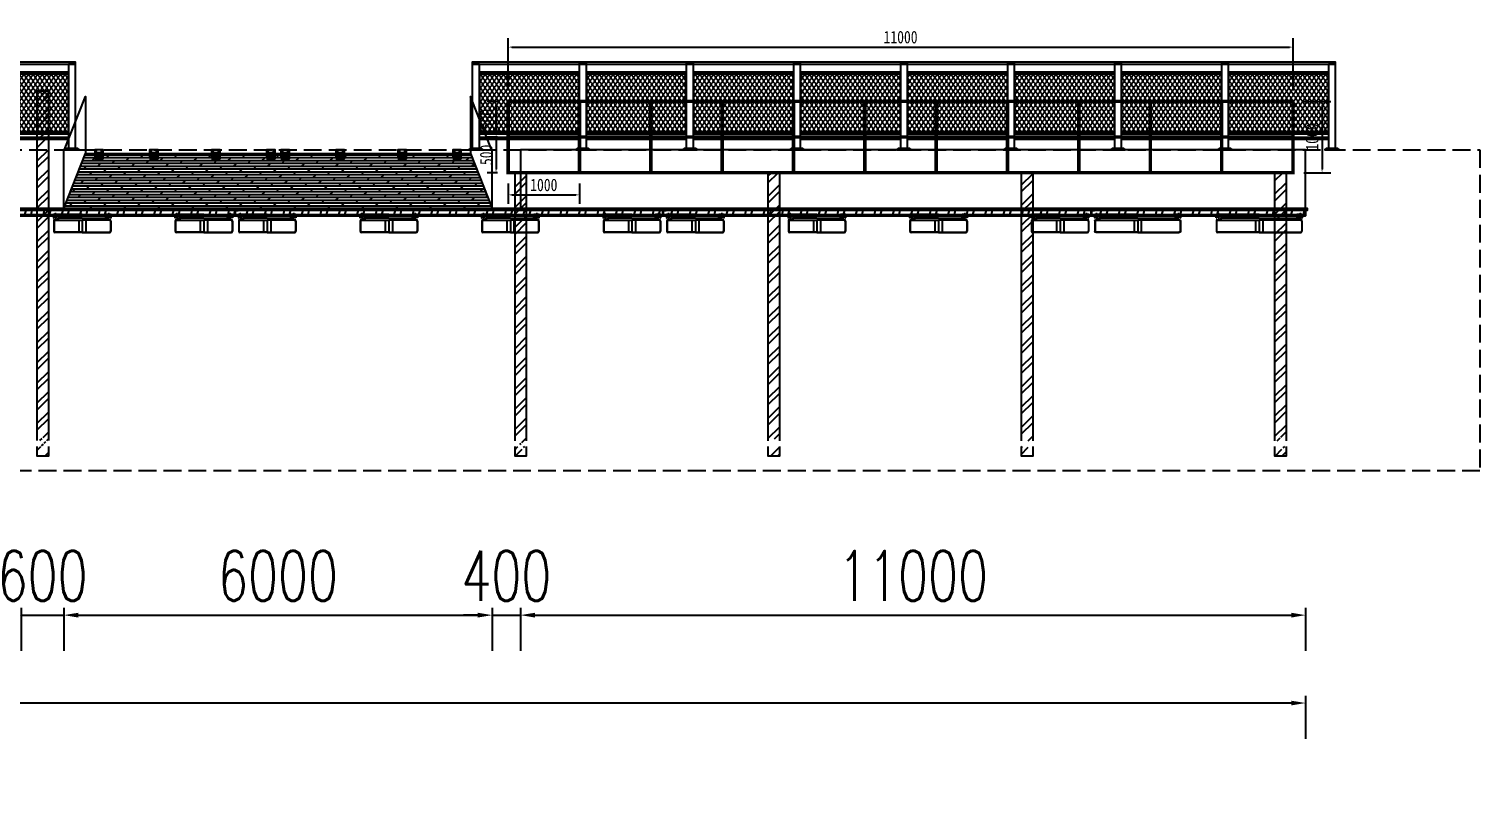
# Model space of a CAD drawing. Header units: millimetres. Extents: x -2018967 to 3675, y -751 to 1571936.
# Drawn here: x -1837938 to -1817603, y 1038427 to 1049272 of the extents above; entities that cross this region are included whole.
import ezdxf

# ---------------------------------------------------------------- set-up
doc = ezdxf.new("R2010")
doc.units = ezdxf.units.MM
doc.header["$LTSCALE"] = 1000
doc.linetypes.add('-6_350_HOLE$0$DASH', pattern=[0.35, 0.25, -0.1])
doc.linetypes.add('DASHED2', pattern=[0.375, 0.25, -0.125])
doc.layers.get('0').update_dxf_attribs({"linetype": 'CONTINUOUS'})
doc.layers.get('DEFPOINTS').update_dxf_attribs({"linetype": 'CONTINUOUS'})
for name, color, linetype in [('W-bridge approach引桥', 4, 'CONTINUOUS'), ('W-MOUNTING固定方式', 5, 'CONTINUOUS'), ('W-STEEL_FRAME钢架', 3, 'CONTINUOUS'), ('W-STEEL_KEEL钢龙骨', 5, 'CONTINUOUS'), ('W-WOOD_FLOOR木地板', 30, 'CONTINUOUS'), ('螺栓', 146, 'CONTINUOUS'), ('铝架', 3, 'CONTINUOUS')]:
    doc.layers.add(name, color=color, linetype=linetype)
doc.styles.add('STANDARD_T3', font='simplex.shx', dxfattribs={"width": 0.7, "bigfont": 'gbcbig.shx'})
doc.styles.add('黑体', font='simhei.ttf', dxfattribs={"width": 0.8})
doc.dimstyles.new('W&&200', dxfattribs={"dimtxt": 700, "dimasz": 200, "dimexe": 500, "dimexo": 600, "dimgap": 200, "dimtad": 1, "dimdec": 0, "dimzin": 0, "dimdsep": 46, "dimtxsty": 'STANDARD_T3', "dimcen": 0.09, "dimclrd": 1, "dimclre": 1, "dimclrt": 7, "dimazin": 2, "dimtfac": 1, "dimtdec": 0, "dimtix": 1, "dimtmove": 2, "dimatfit": 3, "dimfxl": 100, "dimtolj": 1, "dimtzin": 0, "dimarcsym": 0})
doc.dimstyles.new('W&&50', dxfattribs={"dimtxt": 175, "dimasz": 50, "dimexe": 125, "dimexo": 150, "dimgap": 50, "dimtad": 1, "dimdec": 0, "dimzin": 0, "dimdsep": 46, "dimtxsty": '黑体', "dimcen": 0.09, "dimclrd": 1, "dimclre": 1, "dimclrt": 7, "dimazin": 2, "dimtfac": 1, "dimtdec": 0, "dimtix": 1, "dimtmove": 2, "dimatfit": 3, "dimfxl": 100, "dimtolj": 1, "dimtzin": 0, "dimarcsym": 0})
pattern_1 = [(90, (-1545980.4, -2244741.38), (-32, 48), [8, -88]), (90, (-1545972.4, -2244741.38), (-32, 48), [8, -88]), (45, (-1545980.399, -2244733.379), (-160, -144), [56.5685425, -214.9604615]), (135, (-1545972.399, -2244733.379), (-160, 144), [56.5685425, -214.9604615])]
pattern_2 = [(225, (6158.742, 27788.663), (6.735192, -6.735192), []), (225, (6156.497, 27788.663), (6.735192, -6.735192), []), (225, (6154.252, 27788.663), (6.735192, -6.735192), []), (225, (6152.007, 27788.663), (6.735192, -6.735192), [])]
pattern_3 = [(135, (29222.269, -5891.052), (-6.735192, -6.735192), []), (135, (29222.269, -5888.807), (-6.735192, -6.735192), []), (135, (29222.269, -5886.562), (-6.735192, -6.735192), []), (135, (29222.269, -5884.317), (-6.735192, -6.735192), [])]

# ---------------------------------------------------------------- blocks, each defined once
blk = doc.blocks.new('ce800浮箱侧面')
for p, q in [((-400, 79), (-400, 64)), ((0, 79), (-400, 79)), ((-391, 0), (0, 0)), ((-387, 7), (-335, 25)), ((0, 75), (-386, 75)), ((-338, 53), (-386, 53)), ((-386, 3), (-334, 21)), ((-338, 49), (-385, 49)), ((-330, 41), (-330, 32)), ((-326, 41), (-326, 32)), ((0, 29), (-326, 29)), ((-50, 0), (-50, -167)), ((0, 79), (400, 79)), ((0, 75), (386, 75)), ((0, 29), (326, 29)), ((391, 0), (0, 0)), ((0, 0), (0, -167)), ((0, 0), (0, -167)), ((50, 0), (50, -167)), ((326, 41), (326, 32)), ((330, 41), (330, 32)), ((386, 3), (334, 21)), ((387, 7), (335, 25)), ((338, 53), (386, 53)), ((338, 49), (385, 49)), ((400, 79), (400, 64)), ((-400, -12), (-400, -152)), ((-396, -11), (-396, -152)), ((0, -167), (-381, -167)), ((0, -171), (-381, -171)), ((0, -167), (381, -167)), ((0, -171), (381, -171)), ((396, -11), (396, -152)), ((400, -12), (400, -152))]:
    blk.add_line(p, q)
for points in [[(-400, 79), (-330, 79)], [(-400, 79), (-330, 79)], [(400, 79), (330, 79)], [(400, 79), (330, 79)]]:
    blk.add_lwpolyline(points)
for centre, radius, start, end in [((-385, 64), 15, 180, 270), ((-380, -12), 20, 109.1798, 180), ((-386, 64), 11, 90, 270), ((-381, -11), 15, 109.1798, 180), ((-338, 41), 12, 0, 90), ((-338, 41), 8, 0, 90), ((-338, 32), 8, 289.1798, 0), ((-338, 32), 12, 289.1798, 0), ((338, 41), 12, 90, 180), ((338, 32), 12, 180, 250.8202), ((338, 41), 8, 90, 180), ((338, 32), 8, 180, 250.8202), ((385, 64), 15, 270, 0), ((386, 64), 11, 270, 90), ((381, -11), 15, 0, 70.8202), ((380, -12), 20, 0, 70.8202), ((-381, -152), 19, 180, 270), ((-381, -152), 15, 180, 270), ((381, -152), 15, 270, 0), ((381, -152), 19, 270, 0)]:
    blk.add_arc(centre, radius, start, end)
blk = doc.blocks.new('*U480')
h = blk.add_hatch()
h.set_pattern_fill('ANSI34', color=256, angle=90)
h.set_pattern_definition([(135, (30272.917, -5788.272), (-6.735192, -6.735192), []), (135, (30272.917, -5786.027), (-6.735192, -6.735192), []), (135, (30272.917, -5783.782), (-6.735192, -6.735192), []), (135, (30272.917, -5781.537), (-6.735192, -6.735192), [])])
edge = h.paths.add_edge_path()
edge.add_line((-353, 123), (-403, 123))
edge.add_line((-403, 123), (-403, 73))
edge.add_arc((-403, 76), 3, 270, 360)
edge.add_line((-400, 76), (-400, 120))
edge.add_line((-400, 120), (-356, 120))
edge.add_arc((-356, 123), 3, 270, 360)
h = blk.add_hatch()
h.set_pattern_fill('ANSI34', color=256, angle=180)
h.set_pattern_definition([(225, (6809.39, 27891.443), (6.735192, -6.735192), []), (225, (6807.145, 27891.443), (6.735192, -6.735192), []), (225, (6804.9, 27891.443), (6.735192, -6.735192), []), (225, (6802.655, 27891.443), (6.735192, -6.735192), [])])
edge = h.paths.add_edge_path()
edge.add_line((403, 73), (403, 123))
edge.add_line((403, 123), (353, 123))
edge.add_arc((356, 123), 3, 180, 270)
edge.add_line((356, 120), (400, 120))
edge.add_line((400, 120), (400, 76))
edge.add_arc((403, 76), 3, 180, 270)
for points in [[(-353, 123), (-353, 123), (-403, 123), (-403, 73), (-403, 73, 0.414214), (-400, 76), (-400, 120), (-356, 120, 0.414214)], [(403, 73), (403, 73), (403, 123), (353, 123), (353, 123, 0.414214), (356, 120), (400, 120), (400, 76, 0.414214)]]:
    blk.add_lwpolyline(points, format="xyb", close=True)
at = {"layer": '螺栓'}
for p, q in [((-387, 129), (-386, 130)), ((-387, 129), (-387, 123)), ((-369, 130), (-386, 130)), ((-381, 69), (-382, 70)), ((-368, 129), (-369, 130)), ((-368, 124), (-368, 129)), ((361, 129), (362, 130)), ((361, 129), (361, 123)), ((379, 130), (362, 130)), ((367, 74), (366, 75)), ((380, 129), (379, 130)), ((380, 124), (380, 129))]:
    blk.add_line(p, q, dxfattribs=at)
for points in [[(-387, 124), (-368, 124), (-368, 123), (-387, 123)], [(-368, 85), (-387, 85)], [(-387, 83), (-387, 85)], [(-368, 83), (-387, 83)], [(-385, 130), (-370, 130)], [(-370, 124), (-385, 124)], [(-370, 83), (-370, 77), (-385, 77), (-385, 83)], [(-383, 77), (-383, 83)], [(-382, 130), (-382, 124)], [(-382, 124), (-382, 85)], [(-382, 70), (-382, 77)], [(-381, 124), (-381, 85)], [(-381, 69), (-381, 77)], [(-374, 69), (-381, 69)], [(-374, 124), (-374, 85)], [(-374, 69), (-374, 77)], [(-374, 69), (-373, 70)], [(-373, 124), (-373, 130)], [(-373, 124), (-373, 85)], [(-373, 70), (-373, 77)], [(-372, 83), (-372, 77)], [(-368, 85), (-368, 83)], [(361, 124), (380, 124), (380, 123), (361, 123)], [(380, 90), (361, 90)], [(361, 88), (361, 90)], [(380, 88), (361, 88)], [(363, 130), (378, 130)], [(378, 124), (363, 124)], [(378, 88), (378, 82), (363, 82), (363, 88)], [(365, 82), (365, 88)], [(366, 130), (366, 124)], [(366, 124), (366, 90)], [(366, 75), (366, 82)], [(367, 124), (367, 90)], [(367, 74), (367, 82)], [(374, 74), (367, 74)], [(374, 124), (374, 90)], [(374, 74), (374, 82)], [(374, 74), (375, 75)], [(375, 124), (375, 130)], [(375, 124), (375, 90)], [(375, 75), (375, 82)], [(376, 88), (376, 82)], [(380, 90), (380, 88)]]:
    blk.add_lwpolyline(points, dxfattribs=at)
for points in [[(-385, 130), (-384, 129), (-383, 130), (-382, 130)], [(-382, 130), (-379, 129), (-376, 129), (-372, 130)], [(-373, 130), (-372, 130), (-371, 129), (-370, 130)], [(363, 130), (364, 130), (365, 130), (366, 130)], [(366, 130), (369, 129), (372, 129), (375, 130)], [(375, 130), (376, 130), (377, 130), (378, 130)]]:
    blk.add_open_spline(points, degree=3, dxfattribs=at)
blk.add_blockref('ce800浮箱侧面', (0, 41))
blk = doc.blocks.new('*U479')
at = {"color": 0, "linetype": 'ByBlock', "lineweight": -2, "transparency": 16777216}
for p in [(0, 0), (1704, 0), (3408, 0), (5112, 0)]:
    blk.add_blockref('*U480', p, dxfattribs=at)
blk = doc.blocks.new('6米浮箱立面')
at = {"layer": 'W-STEEL_FRAME钢架'}
h = blk.add_hatch(dxfattribs=at)
h.set_pattern_fill('金属', color=256, scale=100, angle=30)
h.set_pattern_definition([(75, (-1640151.8, -2328842.27), (-241.481457, 64.704761), []), (75, (-1640049.73, -2328783.35), (-241.481457, 64.704761), [])])
h.paths.add_polyline_path([(3000, 0), (3000, 80), (-3000, 80), (-3000, 0)])
at = {"layer": 'W-WOOD_FLOOR木地板'}
h = blk.add_hatch(dxfattribs=at)
h.set_pattern_fill('木材', color=256, scale=20)
h.set_pattern_definition([(50, (-1711341.48, -2483893.79), (51.8470639, 186.2468308), [1200, -160, 400, -80]), (50, (-1711235.08, -2483853.79), (-132.9301375, 7.1090462), [240, -26.4, 480, -60]), (50, (-1711301.48, -2483825.79), (226.3396635, 353.1279042), [640, -112, 320, -80])])
edge = h.paths.add_edge_path()
edge.add_line((-3030, 80), (30, 80))
edge.add_line((30, 80), (30, 104))
edge.add_line((30, 104), (-3030, 104))
edge.add_line((-3030, 104), (-3030, 80))
at = {"layer": 'W-STEEL_FRAME钢架'}
for points in [[(-2957, 80), (-3000, 80), (-3000, 0), (-2957, 0), (-2957, 2, 0.398895), (-2960, 5), (-2990, 7, -0.398895), (-2995, 12), (-2995, 68, -0.398895), (-2990, 73), (-2960, 75, 0.398895), (-2957, 78)], [(2957, 80), (3000, 80), (3000, 0), (2957, 0), (2957, 2, -0.398895), (2960, 5), (2990, 7, 0.398895), (2995, 12), (2995, 68, 0.398895), (2990, 73), (2960, 75, -0.398895), (2957, 78)]]:
    blk.add_lwpolyline(points, format="xyb", close=True, dxfattribs=at)
blk.add_lwpolyline([(-3000, 0), (3000, 0), (3000, 80), (-3000, 80)], close=True, dxfattribs=at)
at = {"layer": 'W-STEEL_KEEL钢龙骨'}
blk.add_lwpolyline([(-3000, 20), (3000, 20), (3000, 80), (-3000, 80)], close=True, dxfattribs=at)
at = {"layer": 'W-WOOD_FLOOR木地板'}
blk.add_lwpolyline([(-3030, 80), (3030, 80), (3030, 104), (-3030, 104)], close=True, dxfattribs=at)
blk.add_blockref('*U479', (-2551, -103))
blk = doc.blocks.new('*U481')
blk.add_blockref('6米浮箱立面', (0, 64))
blk = doc.blocks.new('*U482')
at = {"color": 0, "linetype": 'ByBlock', "lineweight": -2, "transparency": 16777216}
for p in [(0, 0), (6000, 0), (12000, 0), (18000, 0), (24000, 0), (30000, 0), (36000, 0), (42000, 0), (48000, 0), (54000, 0)]:
    blk.add_blockref('*U481', p, dxfattribs=at)
blk = doc.blocks.new('*U487')
h = blk.add_hatch()
h.set_pattern_fill('编织金属网', color=252, scale=80)
h.set_pattern_definition(pattern_1)
h.paths.add_polyline_path([(-700, 475), (-700, -390), (700, -390), (700, 475)])
at = {"color": 242}
blk.add_lwpolyline([(-800, 585), (800, 585), (800, 615), (-800, 615)], close=True, dxfattribs=at)
at = {"color": 236}
for points in [[(-800, -597), (-700, -597), (-700, 585), (-800, 585)], [(700, -597), (800, -597), (800, 585), (700, 585)], [(-650, -615), (-650, -608), (-669, -597), (-700, -597), (-800, -597), (-831, -597), (-850, -608), (-850, -615)], [(850, -615), (850, -608), (831, -597), (800, -597), (700, -597), (669, -597), (650, -608), (650, -615)]]:
    blk.add_lwpolyline(points, close=True, dxfattribs=at)
at = {"color": 252}
for points in [[(-700, -390), (700, -390), (700, 475), (-700, 475)], [(-700, 450), (700, 450), (700, 475), (-700, 475)], [(-700, -390), (700, -390), (700, -365), (-700, -365)], [(-700, -465), (700, -465), (700, -440), (-700, -440)]]:
    blk.add_lwpolyline(points, close=True, dxfattribs=at)
blk = doc.blocks.new('*U488')
at = {"color": 0, "linetype": 'ByBlock', "lineweight": -2, "transparency": 16777216}
for p in [(0, 0), (1500, 0), (3000, 0), (4500, 0), (6000, 0), (7500, 0), (9000, 0), (10500, 0), (12000, 0), (13500, 0), (15000, 0), (16500, 0), (18000, 0)]:
    blk.add_blockref('*U487', p, dxfattribs=at)
blk = doc.blocks.new('gangban')
for centre in [(-1499929, 1203872), (-1499876, 1203820), (-1499824, 1203872), (-1499929, 1203767), (-1499824, 1203767)]:
    blk.add_circle(centre, 9)
at = {"layer": 'W-MOUNTING固定方式'}
blk.add_lwpolyline([(-1499951, 1203745), (-1499801, 1203745), (-1499801, 1203895), (-1499951, 1203895)], close=True, dxfattribs=at)
blk = doc.blocks.new('6米引桥透视图')
at = {"layer": 'W-WOOD_FLOOR木地板'}
h = blk.add_hatch(dxfattribs=at)
h.set_pattern_fill('DOLMIT', color=256, scale=50)
h.set_pattern_definition([(0, (-1550752.494, -2230168.25), (0, 39.687103), []), (45, (-1550752.49, -2230168.25), (-79.374152, 79.374152), [56.1260635, -112.252])])
h.paths.add_polyline_path([(-2700, 770), (-3000, 0), (3000, 0), (2700, 770)])
for points in [[(-2545, 736), (-2541, 736), (-2541, 784), (-2545, 784)], [(-2472, 736), (-2477, 736), (-2477, 784), (-2472, 784)], [(-1775, 736), (-1771, 736), (-1771, 784), (-1775, 784)], [(-1702, 736), (-1707, 736), (-1707, 784), (-1702, 784)], [(-906, 736), (-901, 736), (-901, 784), (-906, 784)], [(-832, 736), (-837, 736), (-837, 784), (-832, 784)], [(-136, 736), (-132, 736), (-132, 784), (-136, 784)], [(-63, 736), (-68, 736), (-68, 784), (-63, 784)], [(64, 736), (68, 736), (68, 784), (64, 784)], [(137, 736), (132, 736), (132, 784), (137, 784)], [(833, 736), (838, 736), (838, 784), (833, 784)], [(907, 736), (902, 736), (902, 784), (907, 784)], [(1703, 736), (1707, 736), (1707, 784), (1703, 784)], [(1776, 736), (1771, 736), (1771, 784), (1776, 784)], [(2473, 736), (2477, 736), (2477, 784), (2473, 784)], [(2546, 736), (2541, 736), (2541, 784), (2546, 784)]]:
    blk.add_lwpolyline(points, close=True)
at = {"layer": 'W-bridge approach引桥'}
for points in [[(-3000, 0), (-3000, 800), (-2700, 1570), (-2700, 770)], [(3000, 0), (3000, 800), (2700, 1570), (2700, 770)], [(-3000, 0), (-2700, 770), (2700, 770), (3000, 0), (-3000, 0)]]:
    blk.add_lwpolyline(points, dxfattribs=at)
at = {"layer": '铝架', "color": 0}
for points in [[(-2557, 784), (-2461, 784), (-2461, 736), (-2557, 736)], [(-1787, 784), (-1691, 784), (-1691, 736), (-1787, 736)], [(-918, 784), (-822, 784), (-822, 736), (-918, 736)], [(-148, 784), (-52, 784), (-52, 736), (-148, 736)], [(52, 784), (148, 784), (148, 736), (52, 736)], [(822, 784), (918, 784), (918, 736), (822, 736)], [(1691, 784), (1787, 784), (1787, 736), (1691, 736)], [(2461, 784), (2557, 784), (2557, 736), (2461, 736)]]:
    blk.add_lwpolyline(points, close=True, dxfattribs=at)
at = {"layer": '铝架', "color": 0, "linetype": 'DASHED2'}
for points in [[(-2538, 736), (-2533, 736), (-2533, 784), (-2538, 784)], [(-2479, 736), (-2484, 736), (-2484, 784), (-2479, 784)], [(-1768, 736), (-1763, 736), (-1763, 784), (-1768, 784)], [(-1709, 736), (-1714, 736), (-1714, 784), (-1709, 784)], [(-899, 736), (-894, 736), (-894, 784), (-899, 784)], [(-840, 736), (-844, 736), (-844, 784), (-840, 784)], [(-129, 736), (-124, 736), (-124, 784), (-129, 784)], [(-70, 736), (-75, 736), (-75, 784), (-70, 784)], [(71, 736), (76, 736), (76, 784), (71, 784)], [(130, 736), (125, 736), (125, 784), (130, 784)], [(840, 736), (845, 736), (845, 784), (840, 784)], [(900, 736), (895, 736), (895, 784), (900, 784)], [(1710, 736), (1715, 736), (1715, 784), (1710, 784)], [(1769, 736), (1764, 736), (1764, 784), (1769, 784)], [(2480, 736), (2485, 736), (2485, 784), (2480, 784)], [(2539, 736), (2534, 736), (2534, 784), (2539, 784)]]:
    blk.add_lwpolyline(points, close=True, dxfattribs=at)
at = {"xscale": 0.8, "yscale": 0.8, "zscale": 0.8}
for p in [(1197392, -962296), (1198162, -962296), (1199031, -962296), (1199801, -962296), (1200001, -962296), (1200771, -962296), (1201640, -962296), (1202410, -962296)]:
    blk.add_blockref('gangban', p, dxfattribs=at)
blk = doc.blocks.new('*U495')
h = blk.add_hatch()
h.set_pattern_fill('编织金属网', color=252, scale=80)
h.set_pattern_definition(pattern_1)
h.paths.add_polyline_path([(-700, 475), (-700, -390), (700, -390), (700, 475)])
at = {"color": 242}
blk.add_lwpolyline([(-800, 585), (800, 585), (800, 615), (-800, 615)], close=True, dxfattribs=at)
at = {"color": 236}
for points in [[(-800, -597), (-700, -597), (-700, 585), (-800, 585)], [(700, -597), (800, -597), (800, 585), (700, 585)], [(-650, -615), (-650, -608), (-669, -597), (-700, -597), (-800, -597), (-831, -597), (-850, -608), (-850, -615)], [(850, -615), (850, -608), (831, -597), (800, -597), (700, -597), (669, -597), (650, -608), (650, -615)]]:
    blk.add_lwpolyline(points, close=True, dxfattribs=at)
at = {"color": 252}
for points in [[(-700, -390), (700, -390), (700, 475), (-700, 475)], [(-700, 450), (700, 450), (700, 475), (-700, 475)], [(-700, -390), (700, -390), (700, -365), (-700, -365)], [(-700, -465), (700, -465), (700, -440), (-700, -440)]]:
    blk.add_lwpolyline(points, close=True, dxfattribs=at)
blk = doc.blocks.new('*U496')
at = {"color": 0, "linetype": 'ByBlock', "lineweight": -2, "transparency": 16777216}
for p in [(0, 0), (1500, 0), (3000, 0), (4500, 0), (6000, 0), (7500, 0), (9000, 0), (10500, 0)]:
    blk.add_blockref('*U495', p, dxfattribs=at)
blk = doc.blocks.new('*D918')
at = {"color": 1, "lineweight": -2, "transparency": 16777216}
for p, q in [((-1891048, 1039927), (-1891048, 1039327)), ((-1820048, 1039927), (-1820048, 1039327)), ((-1820248, 1039827), (-1890848, 1039827))]:
    blk.add_line(p, q, dxfattribs=at)
at = {"color": 1, "transparency": 16777216}
for points in [[(-1890848, 1039860), (-1890848, 1039794), (-1891048, 1039827)], [(-1820248, 1039860), (-1820248, 1039794), (-1820048, 1039827)]]:
    blk.add_solid(points, dxfattribs=at)
at = {"layer": 'DEFPOINTS', "color": 0, "transparency": 16777216}
for p in [(-1891048, 1046695), (-1820048, 1046705), (-1891048, 1039827)]:
    blk.add_point(p, dxfattribs=at)
at = {"color": 7, "transparency": 16777216, "insert": (-1857048, 1038886), "char_height": 700, "attachment_point": 5, "style": 'STANDARD_T3'}
blk.add_mtext('\\A1;71000', dxfattribs=at)
blk = doc.blocks.new('1200浮箱侧面')
for p, q in [((-600, 79), (-600, 64)), ((0, 79), (-600, 79)), ((-591, 0), (0, 0)), ((-587, 7), (-535, 25)), ((0, 75), (-586, 75)), ((-538, 53), (-586, 53)), ((-586, 3), (-534, 21)), ((-538, 49), (-585, 49)), ((-530, 41), (-530, 32)), ((-526, 41), (-526, 32)), ((0, 29), (-526, 29)), ((-50, 0), (-50, -167)), ((0, 79), (600, 79)), ((0, 75), (586, 75)), ((0, 29), (526, 29)), ((591, 0), (0, 0)), ((0, 0), (0, -167)), ((0, 0), (0, -167)), ((50, 0), (50, -167)), ((526, 41), (526, 32)), ((530, 41), (530, 32)), ((586, 3), (534, 21)), ((587, 7), (535, 25)), ((538, 53), (586, 53)), ((538, 49), (585, 49)), ((600, 79), (600, 64)), ((-600, -12), (-600, -152)), ((-596, -11), (-596, -152)), ((0, -167), (-581, -167)), ((0, -171), (-581, -171)), ((0, -167), (581, -167)), ((0, -171), (581, -171)), ((596, -11), (596, -152)), ((600, -12), (600, -152))]:
    blk.add_line(p, q)
for points in [[(-600, 79), (-530, 79)], [(-600, 79), (-530, 79)], [(600, 79), (530, 79)], [(600, 79), (530, 79)]]:
    blk.add_lwpolyline(points)
for centre, radius, start, end in [((-585, 64), 15, 180, 270), ((-580, -12), 20, 109.1798, 180), ((-586, 64), 11, 90, 270), ((-581, -11), 15, 109.1798, 180), ((-538, 41), 12, 0, 90), ((-538, 41), 8, 0, 90), ((-538, 32), 8, 289.1798, 0), ((-538, 32), 12, 289.1798, 0), ((538, 41), 12, 90, 180), ((538, 32), 12, 180, 250.8202), ((538, 41), 8, 90, 180), ((538, 32), 8, 180, 250.8202), ((585, 64), 15, 270, 0), ((586, 64), 11, 270, 90), ((581, -11), 15, 0, 70.8202), ((580, -12), 20, 0, 70.8202), ((-581, -152), 19, 180, 270), ((-581, -152), 15, 180, 270), ((581, -152), 15, 270, 0), ((581, -152), 19, 270, 0)]:
    blk.add_arc(centre, radius, start, end)
blk = doc.blocks.new('浮桥断面图')
h = blk.add_hatch()
h.set_pattern_fill('ANSI34', color=256, angle=90)
h.set_pattern_definition(pattern_3)
edge = h.paths.add_edge_path()
edge.add_line((-1404, 20), (-1454, 20))
edge.add_line((-1454, 20), (-1454, -30))
edge.add_arc((-1454, -27), 3, 270, 360)
edge.add_line((-1451, -27), (-1451, 17))
edge.add_line((-1451, 17), (-1407, 17))
edge.add_arc((-1407, 20), 3, 270, 360)
h = blk.add_hatch()
h.set_pattern_fill('ANSI34', color=256, angle=180)
h.set_pattern_definition(pattern_2)
edge = h.paths.add_edge_path()
edge.add_line((-248, -30), (-248, 20))
edge.add_line((-248, 20), (-298, 20))
edge.add_arc((-295, 20), 3, 180, 270)
edge.add_line((-295, 17), (-251, 17))
edge.add_line((-251, 17), (-251, -27))
edge.add_arc((-248, -27), 3, 180, 270)
h = blk.add_hatch()
h.set_pattern_fill('ANSI34', color=256, angle=180)
h.set_pattern_definition(pattern_2)
edge = h.paths.add_edge_path()
edge.add_line((248, -30), (248, 20))
edge.add_line((248, 20), (298, 20))
edge.add_arc((295, 20), 3, -90, 0, ccw=False)
edge.add_line((295, 17), (251, 17))
edge.add_line((251, 17), (251, -27))
edge.add_arc((248, -27), 3, -90, 0, ccw=False)
h = blk.add_hatch()
h.set_pattern_fill('ANSI34', color=256, angle=90)
h.set_pattern_definition(pattern_3)
edge = h.paths.add_edge_path()
edge.add_line((1404, 20), (1454, 20))
edge.add_line((1454, 20), (1454, -30))
edge.add_arc((1454, -27), 3, 180, 270, ccw=False)
edge.add_line((1451, -27), (1451, 17))
edge.add_line((1451, 17), (1407, 17))
edge.add_arc((1407, 20), 3, 180, 270, ccw=False)
at = {"layer": 'W-STEEL_FRAME钢架'}
h = blk.add_hatch(dxfattribs=at)
h.set_pattern_fill('金属', color=256, scale=100, angle=30)
h.set_pattern_definition([(75, (-1638797.31, -2328842.28), (-241.481457, 64.704761), []), (75, (-1638695.25, -2328783.35), (-241.481457, 64.704761), [])])
h.paths.add_polyline_path([(1500, 0), (1500, 80), (-1500, 80), (-1500, 0)])
at = {"layer": 'W-WOOD_FLOOR木地板'}
h = blk.add_hatch(dxfattribs=at)
h.set_pattern_fill('木材', color=256, scale=20)
h.set_pattern_definition([(50, (-1709841.48, -2483893.79), (51.8470639, 186.2468308), [1200, -160, 400, -80]), (50, (-1709735.08, -2483853.79), (-132.9301375, 7.1090462), [240, -26.4, 480, -60]), (50, (-1709801.48, -2483825.787), (226.3396635, 353.1279042), [640, -112, 320, -80])])
edge = h.paths.add_edge_path()
edge.add_line((-1530, 80), (1530, 80))
edge.add_line((1530, 80), (1530, 104))
edge.add_line((1530, 104), (-1530, 104))
edge.add_line((-1530, 104), (-1530, 80))
for points in [[(-1404, 20), (-1404, 20), (-1454, 20), (-1454, -30), (-1454, -30, 0.414214), (-1451, -27), (-1451, 17), (-1407, 17, 0.414214)], [(-248, -30), (-248, -30), (-248, 20), (-298, 20), (-298, 20, 0.414214), (-295, 17), (-251, 17), (-251, -27, 0.414214)], [(248, -30), (248, -30), (248, 20), (298, 20), (298, 20, -0.414214), (295, 17), (251, 17), (251, -27, -0.414214)], [(1404, 20), (1404, 20), (1454, 20), (1454, -30), (1454, -30, -0.414214), (1451, -27), (1451, 17), (1407, 17, -0.414214)]]:
    blk.add_lwpolyline(points, format="xyb", close=True)
at = {"layer": 'W-STEEL_FRAME钢架'}
for points in [[(-1457, 80), (-1500, 80), (-1500, 0), (-1457, 0), (-1457, 2, 0.398895), (-1460, 5), (-1490, 7, -0.398895), (-1495, 12), (-1495, 68, -0.398895), (-1490, 73), (-1460, 75, 0.398895), (-1457, 78)], [(1457, 80), (1500, 80), (1500, 0), (1457, 0), (1457, 2, -0.398895), (1460, 5), (1490, 7, 0.398895), (1495, 12), (1495, 68, 0.398895), (1490, 73), (1460, 75, -0.398895), (1457, 78)]]:
    blk.add_lwpolyline(points, format="xyb", close=True, dxfattribs=at)
blk.add_lwpolyline([(-1500, 0), (1500, 0), (1500, 80), (-1500, 80)], close=True, dxfattribs=at)
at = {"layer": 'W-STEEL_KEEL钢龙骨'}
blk.add_lwpolyline([(-1500, 20), (1500, 20), (1500, 80), (-1500, 80)], close=True, dxfattribs=at)
at = {"layer": 'W-WOOD_FLOOR木地板'}
blk.add_lwpolyline([(-1530, 80), (1530, 80), (1530, 104), (-1530, 104)], close=True, dxfattribs=at)
at = {"layer": '螺栓'}
for p, q in [((-1438, 26), (-1437, 27)), ((-1438, 26), (-1438, 20)), ((-1419, 27), (-1437, 27)), ((-1418, 26), (-1419, 27)), ((-1418, 22), (-1418, 26)), ((-290, 26), (-289, 27)), ((-290, 26), (-290, 20)), ((-272, 27), (-289, 27)), ((-271, 26), (-272, 27)), ((-271, 22), (-271, 26)), ((271, 26), (272, 27)), ((271, 22), (271, 26)), ((272, 27), (289, 27)), ((290, 26), (289, 27)), ((290, 26), (290, 20)), ((1418, 26), (1419, 27)), ((1418, 22), (1418, 26)), ((1419, 27), (1437, 27)), ((1438, 26), (1437, 27)), ((1438, 26), (1438, 20)), ((-1431, -34), (-1433, -33)), ((-284, -29), (-285, -28)), ((284, -29), (285, -28)), ((1431, -34), (1433, -33))]:
    blk.add_line(p, q, dxfattribs=at)
for points in [[(-1438, 22), (-1418, 22), (-1418, 20), (-1438, 20)], [(-1420, 22), (-1436, 22)], [(-1435, 27), (-1421, 27)], [(-1433, 27), (-1433, 22)], [(-1433, 22), (-1433, -18)], [(-1431, 22), (-1431, -18)], [(-1425, 22), (-1425, -18)], [(-1423, 22), (-1423, 27)], [(-1423, 22), (-1423, -18)], [(-290, 22), (-271, 22), (-271, 20), (-290, 20)], [(-273, 22), (-288, 22)], [(-287, 27), (-273, 27)], [(-285, 27), (-285, 22)], [(-285, 22), (-285, -13)], [(-284, 22), (-284, -13)], [(-277, 22), (-277, -13)], [(-275, 22), (-275, 27)], [(-275, 22), (-275, -13)], [(290, 22), (271, 22), (271, 20), (290, 20)], [(287, 27), (273, 27)], [(273, 22), (288, 22)], [(275, 22), (275, 27)], [(275, 22), (275, -13)], [(277, 22), (277, -13)], [(284, 22), (284, -13)], [(285, 27), (285, 22)], [(285, 22), (285, -13)], [(1438, 22), (1418, 22), (1418, 20), (1438, 20)], [(1420, 22), (1436, 22)], [(1435, 27), (1421, 27)], [(1423, 22), (1423, 27)], [(1423, 22), (1423, -18)], [(1425, 22), (1425, -18)], [(1431, 22), (1431, -18)], [(1433, 27), (1433, 22)], [(1433, 22), (1433, -18)], [(-1418, -18), (-1438, -18)], [(-1438, -20), (-1438, -18)], [(-1418, -20), (-1438, -20)], [(-1420, -20), (-1420, -26), (-1436, -26), (-1436, -20)], [(-1433, -26), (-1433, -20)], [(-1433, -33), (-1433, -26)], [(-1431, -34), (-1431, -26)], [(-1425, -34), (-1431, -34)], [(-1425, -34), (-1425, -26)], [(-1425, -34), (-1423, -33)], [(-1423, -20), (-1423, -26)], [(-1423, -33), (-1423, -26)], [(-1418, -18), (-1418, -20)], [(-271, -13), (-290, -13)], [(-290, -15), (-290, -13)], [(-271, -15), (-290, -15)], [(-273, -15), (-273, -21), (-288, -21), (-288, -15)], [(-285, -21), (-285, -15)], [(-285, -28), (-285, -21)], [(-284, -29), (-284, -21)], [(-277, -29), (-284, -29)], [(-277, -29), (-277, -21)], [(-277, -29), (-275, -28)], [(-275, -15), (-275, -21)], [(-275, -28), (-275, -21)], [(-271, -13), (-271, -15)], [(271, -13), (290, -13)], [(271, -13), (271, -15)], [(271, -15), (290, -15)], [(273, -15), (273, -21), (288, -21), (288, -15)], [(275, -15), (275, -21)], [(275, -28), (275, -21)], [(277, -29), (275, -28)], [(277, -29), (277, -21)], [(277, -29), (284, -29)], [(284, -29), (284, -21)], [(285, -21), (285, -15)], [(285, -28), (285, -21)], [(290, -15), (290, -13)], [(1418, -18), (1438, -18)], [(1418, -18), (1418, -20)], [(1418, -20), (1438, -20)], [(1420, -20), (1420, -26), (1436, -26), (1436, -20)], [(1423, -20), (1423, -26)], [(1423, -33), (1423, -26)], [(1425, -34), (1423, -33)], [(1425, -34), (1425, -26)], [(1425, -34), (1431, -34)], [(1431, -34), (1431, -26)], [(1433, -26), (1433, -20)], [(1433, -33), (1433, -26)], [(1438, -20), (1438, -18)]]:
    blk.add_lwpolyline(points, dxfattribs=at)
for points in [[(-1435, 27), (-1435, 27), (-1434, 27), (-1433, 27)], [(-1433, 27), (-1430, 26), (-1426, 26), (-1423, 27)], [(-1423, 27), (-1422, 27), (-1421, 27), (-1421, 27)], [(-288, 27), (-287, 27), (-286, 27), (-285, 27)], [(-285, 27), (-282, 26), (-279, 26), (-275, 27)], [(-275, 27), (-275, 27), (-274, 27), (-273, 27)], [(275, 27), (275, 27), (274, 27), (273, 27)], [(285, 27), (282, 26), (279, 26), (275, 27)], [(288, 27), (287, 27), (286, 27), (285, 27)], [(1423, 27), (1422, 27), (1421, 27), (1421, 27)], [(1433, 27), (1430, 26), (1426, 26), (1423, 27)], [(1435, 27), (1435, 27), (1434, 27), (1433, 27)]]:
    blk.add_open_spline(points, degree=3, dxfattribs=at)
at = {"xscale": -1}
blk.add_blockref('1200浮箱侧面', (-851, -62), dxfattribs=at)
blk.add_blockref('1200浮箱侧面', (851, -62))
blk = doc.blocks.new('*D932')
at = {"color": 1, "lineweight": -2, "transparency": 16777216}
for p, q in [((-1838048, 1041159), (-1838048, 1040559)), ((-1837448, 1041159), (-1837448, 1040559)), ((-1838248, 1041059), (-1838448, 1041059)), ((-1838048, 1041059), (-1837448, 1041059)), ((-1837248, 1041059), (-1837048, 1041059))]:
    blk.add_line(p, q, dxfattribs=at)
at = {"color": 1, "transparency": 16777216}
for points in [[(-1838248, 1041092), (-1838248, 1041025), (-1838048, 1041059)], [(-1837248, 1041092), (-1837248, 1041025), (-1837448, 1041059)]]:
    blk.add_solid(points, dxfattribs=at)
at = {"layer": 'DEFPOINTS', "color": 0, "transparency": 16777216}
for p in [(-1838048, 1046759), (-1837448, 1046759), (-1837448, 1041059)]:
    blk.add_point(p, dxfattribs=at)
at = {"color": 7, "transparency": 16777216, "insert": (-1837748, 1041609), "char_height": 700, "attachment_point": 5, "style": 'STANDARD_T3'}
blk.add_mtext('\\A1;600', dxfattribs=at)
blk = doc.blocks.new('*D933')
at = {"color": 1, "lineweight": -2, "transparency": 16777216}
for p, q in [((-1837448, 1041159), (-1837448, 1040559)), ((-1831448, 1041159), (-1831448, 1040559)), ((-1837248, 1041059), (-1831648, 1041059))]:
    blk.add_line(p, q, dxfattribs=at)
at = {"color": 1, "transparency": 16777216}
for points in [[(-1837248, 1041092), (-1837248, 1041025), (-1837448, 1041059)], [(-1831648, 1041092), (-1831648, 1041025), (-1831448, 1041059)]]:
    blk.add_solid(points, dxfattribs=at)
at = {"layer": 'DEFPOINTS', "color": 0, "transparency": 16777216}
for p in [(-1837448, 1046759), (-1831448, 1046759), (-1831448, 1041059)]:
    blk.add_point(p, dxfattribs=at)
at = {"color": 7, "transparency": 16777216, "insert": (-1834448, 1041609), "char_height": 700, "attachment_point": 5, "style": 'STANDARD_T3'}
blk.add_mtext('\\A1;6000', dxfattribs=at)
blk = doc.blocks.new('*D934')
at = {"color": 1, "lineweight": -2, "transparency": 16777216}
for p, q in [((-1831448, 1041159), (-1831448, 1040559)), ((-1831048, 1041159), (-1831048, 1040559)), ((-1831648, 1041059), (-1831848, 1041059)), ((-1831448, 1041059), (-1831048, 1041059)), ((-1830848, 1041059), (-1830648, 1041059))]:
    blk.add_line(p, q, dxfattribs=at)
at = {"color": 1, "transparency": 16777216}
for points in [[(-1831648, 1041092), (-1831648, 1041025), (-1831448, 1041059)], [(-1830848, 1041092), (-1830848, 1041025), (-1831048, 1041059)]]:
    blk.add_solid(points, dxfattribs=at)
at = {"layer": 'DEFPOINTS', "color": 0, "transparency": 16777216}
for p in [(-1831448, 1046759), (-1831048, 1046759), (-1831048, 1041059)]:
    blk.add_point(p, dxfattribs=at)
at = {"color": 7, "transparency": 16777216, "insert": (-1831248, 1041609), "char_height": 700, "attachment_point": 5, "style": 'STANDARD_T3'}
blk.add_mtext('\\A1;400', dxfattribs=at)
blk = doc.blocks.new('*D935')
at = {"color": 1, "lineweight": -2, "transparency": 16777216}
for p, q in [((-1831048, 1041159), (-1831048, 1040559)), ((-1820048, 1041159), (-1820048, 1040559)), ((-1830848, 1041059), (-1820248, 1041059))]:
    blk.add_line(p, q, dxfattribs=at)
at = {"color": 1, "transparency": 16777216}
for points in [[(-1830848, 1041092), (-1830848, 1041025), (-1831048, 1041059)], [(-1820248, 1041092), (-1820248, 1041025), (-1820048, 1041059)]]:
    blk.add_solid(points, dxfattribs=at)
at = {"layer": 'DEFPOINTS', "color": 0, "transparency": 16777216}
for p in [(-1831048, 1046759), (-1820048, 1046759), (-1820048, 1041059)]:
    blk.add_point(p, dxfattribs=at)
at = {"color": 7, "transparency": 16777216, "insert": (-1825548, 1041609), "char_height": 700, "attachment_point": 5, "style": 'STANDARD_T3'}
blk.add_mtext('\\A1;11000', dxfattribs=at)
blk = doc.blocks.new('*U972')
h = blk.add_hatch()
h.set_pattern_fill('金属', color=252, scale=80)
h.set_pattern_definition([(45, (-1558826.67, -2219286.03), (-141.421356, 141.421356), []), (45, (-1558732.4, -2219286.03), (-141.421356, 141.421356), [])])
h.paths.add_polyline_path([(-96, -1772), (-34, -1772), (-11, -1709), (11, -1835), (34, -1772), (69, -1772), (69, 1983), (-96, 1983)])
h.paths.add_polyline_path([(-96, -1983), (69, -1983), (69, -1852), (34, -1852), (11, -1915), (-11, -1789), (-34, -1852), (-96, -1852)])
for points in [[(69, -1772), (69, 1983), (-96, 1983), (-96, -1772)], [(-96, -1852), (-96, -1983), (69, -1983), (69, -1852)]]:
    blk.add_lwpolyline(points)
blk = doc.blocks.new('*U973')
at = {"color": 0, "linetype": 'ByBlock', "lineweight": -2, "transparency": 16777216}
for p in [(0, 0), (3550, 0), (7100, 0), (10650, 0)]:
    blk.add_blockref('*U972', p, dxfattribs=at)
blk = doc.blocks.new('*U974')
at = {"color": 6, "const_width": 50}
blk.add_lwpolyline([(0, 500), (0, -500)], dxfattribs=at)
blk = doc.blocks.new('*U975')
at = {"color": 0, "linetype": 'ByBlock', "lineweight": -2, "transparency": 16777216}
for p in [(0, 0), (1000, 0), (2000, 0), (3000, 0), (4000, 0), (5000, 0), (6000, 0), (7000, 0), (8000, 0), (9000, 0)]:
    blk.add_blockref('*U974', p, dxfattribs=at)
blk = doc.blocks.new('*D976')
at = {"color": 1, "lineweight": -2, "transparency": 16777216}
for p, q in [((-1831223, 1048409), (-1831223, 1049144)), ((-1820223, 1048409), (-1820223, 1049144)), ((-1831173, 1049019), (-1820273, 1049019))]:
    blk.add_line(p, q, dxfattribs=at)
at = {"color": 1, "transparency": 16777216}
for points in [[(-1831173, 1049027), (-1831173, 1049011), (-1831223, 1049019)], [(-1820273, 1049027), (-1820273, 1049011), (-1820223, 1049019)]]:
    blk.add_solid(points, dxfattribs=at)
at = {"layer": 'DEFPOINTS', "color": 0, "transparency": 16777216}
for p in [(-1820223, 1049019), (-1831223, 1048259), (-1820223, 1048259)]:
    blk.add_point(p, dxfattribs=at)
at = {"color": 7, "transparency": 16777216, "insert": (-1825723, 1049158), "char_height": 175, "attachment_point": 5, "style": '黑体'}
blk.add_mtext('\\A1;11000', dxfattribs=at)
blk = doc.blocks.new('*D977')
at = {"color": 1, "lineweight": -2, "transparency": 16777216}
for p, q in [((-1820073, 1048259), (-1819691, 1048259)), ((-1819816, 1048209), (-1819816, 1047309)), ((-1820073, 1047259), (-1819691, 1047259))]:
    blk.add_line(p, q, dxfattribs=at)
at = {"color": 1, "transparency": 16777216}
for points in [[(-1819824, 1048209), (-1819808, 1048209), (-1819816, 1048259)], [(-1819824, 1047309), (-1819808, 1047309), (-1819816, 1047259)]]:
    blk.add_solid(points, dxfattribs=at)
at = {"layer": 'DEFPOINTS', "color": 0, "transparency": 16777216}
for p in [(-1820223, 1048259), (-1820223, 1047259), (-1819816, 1047259)]:
    blk.add_point(p, dxfattribs=at)
at = {"color": 7, "transparency": 16777216, "insert": (-1819955, 1047759), "char_height": 175, "attachment_point": 5, "rotation": 90, "style": '黑体'}
blk.add_mtext('\\A1;1000', dxfattribs=at)
blk = doc.blocks.new('*D978')
at = {"color": 1, "lineweight": -2, "transparency": 16777216}
for p, q in [((-1831223, 1047109), (-1831223, 1046823)), ((-1830223, 1047106), (-1830223, 1046823)), ((-1831173, 1046948), (-1830273, 1046948))]:
    blk.add_line(p, q, dxfattribs=at)
at = {"color": 1, "transparency": 16777216}
for points in [[(-1831173, 1046957), (-1831173, 1046940), (-1831223, 1046948)], [(-1830273, 1046957), (-1830273, 1046940), (-1830223, 1046948)]]:
    blk.add_solid(points, dxfattribs=at)
at = {"layer": 'DEFPOINTS', "color": 0, "transparency": 16777216}
for p in [(-1831223, 1047259), (-1830223, 1047256), (-1830223, 1046948)]:
    blk.add_point(p, dxfattribs=at)
at = {"color": 7, "transparency": 16777216, "insert": (-1830723, 1047087), "char_height": 175, "attachment_point": 5, "style": '黑体'}
blk.add_mtext('\\A1;1000', dxfattribs=at)
blk = doc.blocks.new('*D979')
at = {"color": 1, "lineweight": -2, "transparency": 16777216}
for p, q in [((-1831373, 1047759), (-1831517, 1047759)), ((-1831392, 1047709), (-1831392, 1047309)), ((-1831373, 1047259), (-1831517, 1047259))]:
    blk.add_line(p, q, dxfattribs=at)
at = {"color": 1, "transparency": 16777216}
for points in [[(-1831400, 1047709), (-1831384, 1047709), (-1831392, 1047759)], [(-1831400, 1047309), (-1831384, 1047309), (-1831392, 1047259)]]:
    blk.add_solid(points, dxfattribs=at)
at = {"layer": 'DEFPOINTS', "color": 0, "transparency": 16777216}
for p in [(-1831223, 1047759), (-1831392, 1047259), (-1831223, 1047259)]:
    blk.add_point(p, dxfattribs=at)
at = {"color": 7, "transparency": 16777216, "insert": (-1831530, 1047509), "char_height": 175, "attachment_point": 5, "rotation": 90, "style": '黑体'}
blk.add_mtext('\\A1;500', dxfattribs=at)
blk = doc.blocks.new('*D980')
at = {"color": 1, "lineweight": -2, "transparency": 16777216}
for p, q in [((-1831373, 1048259), (-1831517, 1048259)), ((-1831392, 1047809), (-1831392, 1048209)), ((-1831373, 1047759), (-1831517, 1047759))]:
    blk.add_line(p, q, dxfattribs=at)
at = {"color": 1, "transparency": 16777216}
for points in [[(-1831400, 1048209), (-1831384, 1048209), (-1831392, 1048259)], [(-1831400, 1047809), (-1831384, 1047809), (-1831392, 1047759)]]:
    blk.add_solid(points, dxfattribs=at)
at = {"layer": 'DEFPOINTS', "color": 0, "transparency": 16777216}
for p in [(-1831392, 1048259), (-1831223, 1048259), (-1831223, 1047759)]:
    blk.add_point(p, dxfattribs=at)
at = {"color": 7, "transparency": 16777216, "insert": (-1831530, 1048009), "char_height": 175, "attachment_point": 5, "rotation": 90, "style": '黑体'}
blk.add_mtext('\\A1;500', dxfattribs=at)

msp = doc.modelspace()

# ---------------------------------------------------------------- hatches: boundary and pattern name
h = msp.add_hatch()
h.set_pattern_fill('金属', color=252, scale=80)
h.set_pattern_definition([(45, (-3396557.95, -1174010.35), (-141.421356, 141.421356), []), (45, (-3396463.66, -1174010.35), (-141.421356, 141.421356), [])])
h.paths.add_polyline_path([(-1837826.9, 1043504), (-1837765, 1043504), (-1837742.1, 1043567), (-1837719.9, 1043441), (-1837697.5, 1043504), (-1837661.9, 1043504), (-1837661.9, 1048400.3), (-1837826.9, 1048400.3)])
h.paths.add_polyline_path([(-1837826.9, 1043292.6), (-1837661.9, 1043292.6), (-1837661.9, 1043423.4), (-1837697.5, 1043423.4), (-1837719.9, 1043360.4), (-1837742.1, 1043486.4), (-1837765, 1043423.4), (-1837826.9, 1043423.4)])

# ---------------------------------------------------------------- linework, layer by layer
at = {"elevation": 0}
for points in [[(-1837661.9, 1043504), (-1837661.9, 1048400.3), (-1837826.9, 1048400.3), (-1837826.9, 1043504)], [(-1837826.9, 1043423.4), (-1837826.9, 1043292.6), (-1837661.9, 1043292.6), (-1837661.9, 1043423.4)]]:
    msp.add_lwpolyline(points, dxfattribs=at)
at = {"color": 6, "const_width": 50}
for points in [[(-1831223.4, 1048258.8), (-1820223.4, 1048258.8), (-1820223.4, 1047758.8), (-1831223.4, 1047758.8)], [(-1831223.4, 1047258.8), (-1820223.4, 1047258.8), (-1820223.4, 1047758.8), (-1831223.4, 1047758.8)]]:
    msp.add_lwpolyline(points, close=True, dxfattribs=at)
at = {"linetype": '-6_350_HOLE$0$DASH'}
msp.add_lwpolyline([(-1895686.4, 1047578.7), (-1817602.9, 1047578.7), (-1817602.9, 1043082.2), (-1895686.4, 1043082.2)], close=True, dxfattribs=at)
msp.add_lwpolyline([(-1831048.4, 1046758.8), (-1820048.4, 1046758.8), (-1820048.4, 1047578.7), (-1831048.4, 1047578.7)], close=True)

# ---------------------------------------------------------------- block references
for name, p in [('*U488', (-1856086.1, 1048193.7)), ('*U496', (-1830925.9, 1048193.7)), ('*U973', (-1831035.3, 1045275.7)), ('*U482', (-1880048.3, 1046590.4)), ('浮桥断面图', (-1821548.4, 1046654.8))]:
    msp.add_blockref(name, p)
at = {"color": 1}
msp.add_blockref('6米引桥透视图', (-1834448.4, 1046758.8), dxfattribs=at)
at = {"color": 6}
msp.add_blockref('*U975', (-1830223.4, 1047758.8), dxfattribs=at)

# ---------------------------------------------------------------- dimensions: what is measured, and where the dimension line sits
dim = msp.add_linear_dim(base=(-1820223.4, 1049019.2), p1=(-1831223.4, 1048258.8), p2=(-1820223.4, 1048258.8), dimstyle='W&&50', dxfattribs=at)
dim.commit()
dim.dimension.update_dxf_attribs({"geometry": '*D976', "text_midpoint": (-1825723.4, 1049157.6)})
for base, p1, p2, picture, middle in [((-1831392, 1048258.8), (-1831223.4, 1047758.8), (-1831223.4, 1048258.8), '*D980', (-1831530.5, 1048008.8)), ((-1819816.1, 1047258.8), (-1820223.4, 1048258.8), (-1820223.4, 1047258.8), '*D977', (-1819954.6, 1047758.8)), ((-1831392, 1047258.8), (-1831223.4, 1047758.8), (-1831223.4, 1047258.8), '*D979', (-1831530.5, 1047508.8))]:
    dim = msp.add_linear_dim(base=base, p1=p1, p2=p2, angle=90, dimstyle='W&&50')
    dim.commit()
    dim.dimension.update_dxf_attribs({"geometry": picture, "text_midpoint": middle})
dim = msp.add_linear_dim(base=(-1830223.4, 1046948.4), p1=(-1831223.4, 1047258.8), p2=(-1830223.4, 1047255.9), dimstyle='W&&50')
dim.commit()
dim.dimension.update_dxf_attribs({"geometry": '*D978', "text_midpoint": (-1830723.4, 1047086.9)})
dim = msp.add_linear_dim(base=(-1891048.4, 1039827.1), p1=(-1820048.4, 1046704.8), p2=(-1891048.4, 1046694.7), dimstyle='W&&200', override={"dimfxlon": 1})
dim.commit()
dim.dimension.update_dxf_attribs({"geometry": '*D918', "text_midpoint": (-1857048.4, 1038885.9), "dimtype": 160})
for base, p1, p2, picture, middle in [((-1837448.4, 1041058.8), (-1838048.4, 1046758.8), (-1837448.4, 1046758.8), '*D932', (-1837748.4, 1041608.8)), ((-1831448.4, 1041058.8), (-1837448.4, 1046758.8), (-1831448.4, 1046758.8), '*D933', (-1834448.4, 1041608.8)), ((-1831048.4, 1041058.8), (-1831448.4, 1046758.8), (-1831048.4, 1046758.8), '*D934', (-1831248.4, 1041608.8)), ((-1820048.4, 1041058.8), (-1831048.4, 1046758.8), (-1820048.4, 1046758.8), '*D935', (-1825548.4, 1041608.8))]:
    dim = msp.add_linear_dim(base=base, p1=p1, p2=p2, dimstyle='W&&200', override={"dimfxlon": 1})
    dim.commit()
    dim.dimension.update_dxf_attribs({"geometry": picture, "text_midpoint": middle})

doc.saveas('drawing.dxf')
